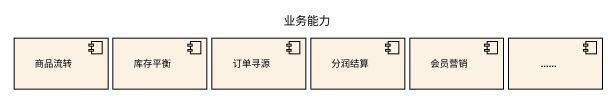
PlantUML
@startuml
title 业务能力
component 商品流转
component 库存平衡
component 订单寻源
component 分润结算
component 会员营销
component "......" as component1
@enduml
